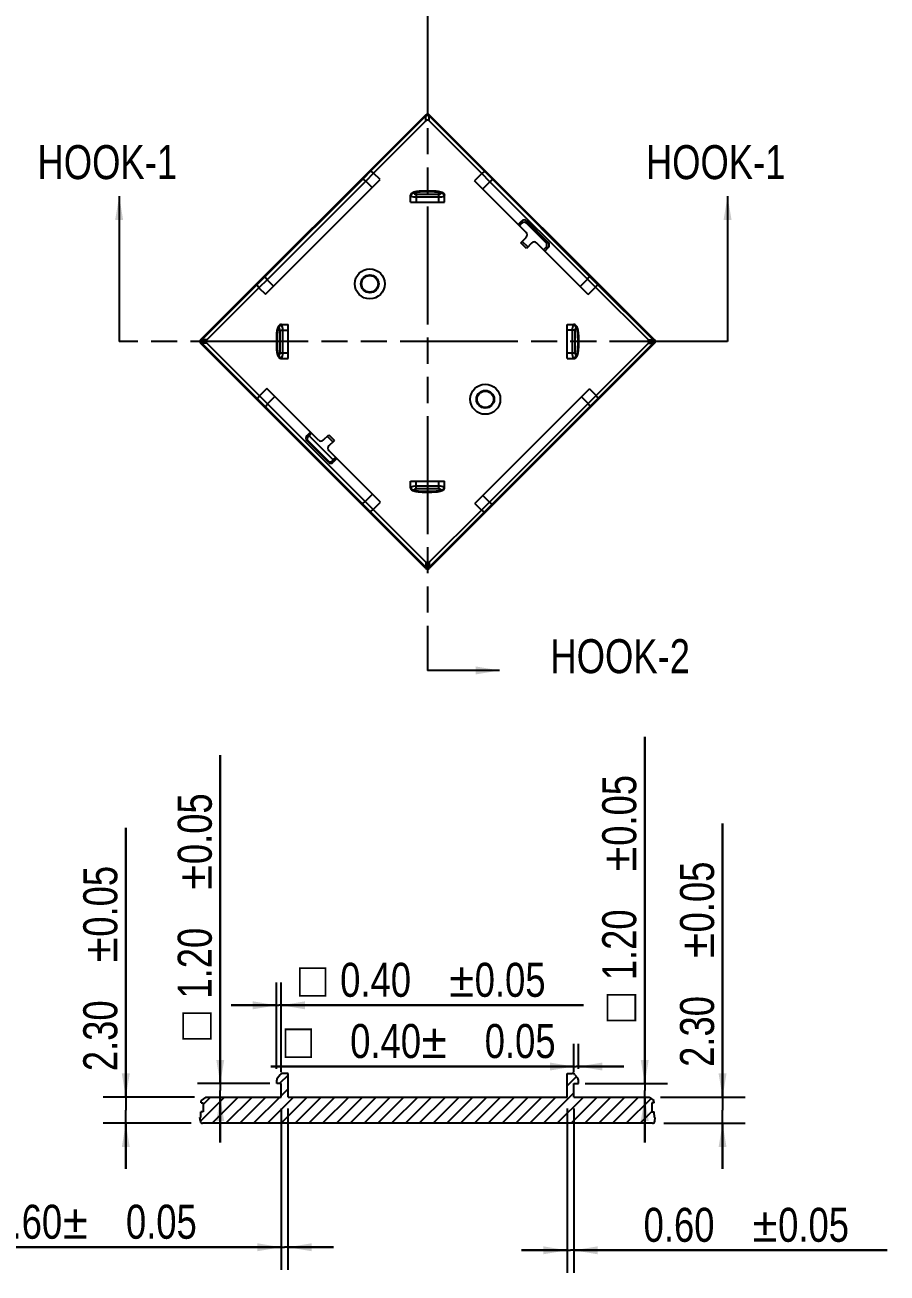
# Model space of a CAD drawing. Header units: millimetres. Extents: x 0 to 420, y 0 to 297.
# Drawn here: x 193.4 to 269.4, y 131.8 to 241.8 of the extents above; entities that cross this region are included whole.
import ezdxf
from ezdxf.enums import TextEntityAlignment as Align

# ---------------------------------------------------------------- set-up
doc = ezdxf.new("R2010")
doc.units = ezdxf.units.MM
doc.header["$LTSCALE"] = 23.1
doc.linetypes.add('PHANTOM', pattern=[0.8, 0.45, -0.05, 0.1, -0.05, 0.1, -0.05])
doc.layers.get('0').update_dxf_attribs({"linetype": 'CONTINUOUS'})
doc.layers.add('DEFAULT_3', color=7, linetype='PHANTOM')
doc.layers.add('FEATURE', color=7, linetype='CONTINUOUS')
doc.styles.get("Standard").update_dxf_attribs({"font": 'txt', "width": 0.8})
doc.styles.add('TEXTSTYLE_3', font='symbol_asme.ttf')
doc.dimstyles.new('DIMSTYLE_1', dxfattribs={"dimtxt": 3, "dimasz": 2.1, "dimexe": 2, "dimexo": 1, "dimgap": 0.75, "dimtad": 1, "dimzin": 0, "dimdsep": 46, "dimtxsty": 'STANDARD', "dimblk": '_FILLED', "dimblk1": '_FILLED', "dimblk2": '_FILLED', "dimcen": 0.09, "dimazin": 0, "dimtol": 1, "dimtp": 0.05, "dimtm": 0.05, "dimtfac": 1, "dimtofl": 0, "dimtmove": 0, "dimatfit": 3, "dimldrblk": '_FILLED', "dimfxl": 1, "dimtolj": 1, "dimtzin": 0, "dimarcsym": 0})
doc.dimstyles.get("Standard").update_dxf_attribs({"dimtxt": 3, "dimasz": 2.1, "dimexe": 2, "dimexo": 1, "dimtad": 1, "dimzin": 0, "dimdsep": 46, "dimtxsty": 'STANDARD', "dimblk": '_FILLED', "dimblk1": '_FILLED', "dimblk2": '_FILLED', "dimcen": 0.09, "dimazin": 0, "dimtol": 1, "dimtp": 0.01, "dimtm": 0.01, "dimtfac": 1, "dimtofl": 0, "dimtmove": 0, "dimatfit": 3, "dimldrblk": '_FILLED', "dimfxl": 1, "dimtolj": 1, "dimtzin": 0, "dimarcsym": 0})

# ---------------------------------------------------------------- blocks, each defined once
blk = doc.blocks.new('_FILLED')
at = {"color": 0, "linetype": 'BYBLOCK'}
blk.add_solid([(0, 0), (-1, 0.167), (-1, -0.167)], dxfattribs=at)
blk = doc.blocks.new('XSEC_FILLED')
at = {"color": 0, "linetype": 'BYBLOCK'}
blk.add_solid([(0, 0), (-1, 0.167), (-1, -0.167)], dxfattribs=at)
blk = doc.blocks.new('*D0')
at = {"color": 7, "linetype": 'CONTINUOUS'}
for p, q in [((210.63, 148.46), (210.63, 177.42)), ((210.63, 177.42), (210.63, 147.86)), ((215, 148.46), (208.63, 148.46)), ((210.63, 143.26), (210.63, 147.86)), ((210.63, 147.26), (210.63, 143.26))]:
    blk.add_line(p, q, dxfattribs=at)
at = {"color": 7, "linetype": 'CONTINUOUS', "xscale": 2.1, "yscale": 2.1, "zscale": 2.1}
for p, rotation in [((210.63, 148.46), 270), ((210.63, 147.26), 90)]:
    blk.add_blockref('_FILLED', p, dxfattribs=dict(at, rotation=rotation))
at = {"color": 7, "linetype": 'CONTINUOUS', "width": 0.8}
for s, p in [('0.05', (209.88, 167.82)), ('1.20', (209.88, 155.96))]:
    blk.add_text(s, height=3, rotation=90, dxfattribs=at).set_placement(p)
at = {"color": 7, "linetype": 'CONTINUOUS', "style": 'TEXTSTYLE_3'}
for s, p in [('±', (209.88, 165.56)), ('□', (209.88, 152.33))]:
    blk.add_text(s, height=3, rotation=90, dxfattribs=at).set_placement(p)
blk = doc.blocks.new('*D1')
at = {"color": 7, "linetype": 'CONTINUOUS'}
for p, q in [((248.05, 148.46), (248.05, 179.04)), ((248.05, 179.04), (248.05, 147.86)), ((242.8, 148.46), (250.05, 148.46)), ((248.05, 143.26), (248.05, 147.86)), ((248.05, 147.26), (248.05, 143.26))]:
    blk.add_line(p, q, dxfattribs=at)
at = {"color": 7, "linetype": 'CONTINUOUS', "xscale": 2.1, "yscale": 2.1, "zscale": 2.1}
for p, rotation in [((248.05, 148.46), 270), ((248.05, 147.26), 90)]:
    blk.add_blockref('_FILLED', p, dxfattribs=dict(at, rotation=rotation))
at = {"color": 7, "linetype": 'CONTINUOUS', "width": 0.8}
for s, p in [('0.05', (247.3, 169.44)), ('1.20', (247.3, 157.58))]:
    blk.add_text(s, height=3, rotation=90, dxfattribs=at).set_placement(p)
at = {"color": 7, "linetype": 'CONTINUOUS', "style": 'TEXTSTYLE_3'}
for s, p in [('±', (247.3, 167.18)), ('□', (247.3, 153.95))]:
    blk.add_text(s, height=3, rotation=90, dxfattribs=at).set_placement(p)
blk = doc.blocks.new('*D2')
at = {"color": 7, "linetype": 'CONTINUOUS'}
for p, q in [((215.6, 149.76), (215.6, 157.37)), ((216, 149.46), (216, 157.37)), ((215.6, 155.37), (211.6, 155.37)), ((211.6, 155.37), (215.8, 155.37)), ((242.66, 155.37), (215.8, 155.37)), ((216, 155.37), (242.66, 155.37))]:
    blk.add_line(p, q, dxfattribs=at)
at = {"color": 7, "linetype": 'CONTINUOUS', "xscale": 2.1, "yscale": 2.1, "zscale": 2.1}
blk.add_blockref('_FILLED', (215.6, 155.37), dxfattribs=at)
at = {"color": 7, "linetype": 'CONTINUOUS', "xscale": 2.1, "yscale": 2.1, "zscale": 2.1, "rotation": 180}
blk.add_blockref('_FILLED', (216, 155.37), dxfattribs=at)
at = {"color": 7, "linetype": 'CONTINUOUS', "style": 'TEXTSTYLE_3'}
for s, p in [('□', (217.57, 156.12)), ('±', (230.8, 156.12))]:
    blk.add_text(s, height=3, dxfattribs=at).set_placement(p)
at = {"color": 7, "linetype": 'CONTINUOUS', "width": 0.8}
for s, p in [('0.40', (221.2, 156.12)), ('0.05', (233.06, 156.12))]:
    blk.add_text(s, height=3, dxfattribs=at).set_placement(p)
blk = doc.blocks.new('*D3')
at = {"color": 7, "linetype": 'CONTINUOUS'}
for p, q in [((241.8, 149.46), (241.8, 151.97)), ((242.2, 149.76), (242.2, 151.97)), ((241.8, 149.97), (215.1, 149.97)), ((215.1, 149.97), (242, 149.97)), ((246.2, 149.97), (242, 149.97)), ((242.2, 149.97), (246.2, 149.97))]:
    blk.add_line(p, q, dxfattribs=at)
at = {"color": 7, "linetype": 'CONTINUOUS', "xscale": 2.1, "yscale": 2.1, "zscale": 2.1}
blk.add_blockref('_FILLED', (241.8, 149.97), dxfattribs=at)
at = {"color": 7, "linetype": 'CONTINUOUS', "xscale": 2.1, "yscale": 2.1, "zscale": 2.1, "rotation": 180}
blk.add_blockref('_FILLED', (242.2, 149.97), dxfattribs=at)
at = {"color": 7, "linetype": 'CONTINUOUS', "style": 'TEXTSTYLE_3'}
for s, p in [('□', (218.73, 150.72)), ('±', (230.59, 150.72))]:
    blk.add_text(s, height=3, dxfattribs=at).set_placement(p, align=Align.RIGHT)
at = {"color": 7, "linetype": 'CONTINUOUS', "width": 0.8}
for s, p in [('0.40', (228.33, 150.72)), ('0.05', (240.19, 150.72))]:
    blk.add_text(s, height=3, dxfattribs=at).set_placement(p, align=Align.RIGHT)
blk = doc.blocks.new('*D4')
at = {"color": 7, "linetype": 'CONTINUOUS'}
for p, q in [((202.3, 147.26), (202.3, 171.02)), ((202.3, 171.02), (202.3, 146.11)), ((208.37, 147.26), (200.3, 147.26)), ((202.3, 140.96), (202.3, 146.11)), ((208.07, 144.96), (200.3, 144.96)), ((202.3, 144.96), (202.3, 140.96))]:
    blk.add_line(p, q, dxfattribs=at)
at = {"color": 7, "linetype": 'CONTINUOUS', "xscale": 2.1, "yscale": 2.1, "zscale": 2.1}
for p, rotation in [((202.3, 147.26), 270), ((202.3, 144.96), 90)]:
    blk.add_blockref('_FILLED', p, dxfattribs=dict(at, rotation=rotation))
at = {"color": 7, "linetype": 'CONTINUOUS', "width": 0.8}
for s, p in [('0.05', (201.55, 161.42)), ('2.30', (201.55, 149.56))]:
    blk.add_text(s, height=3, rotation=90, dxfattribs=at).set_placement(p)
at = {"color": 7, "linetype": 'CONTINUOUS', "style": 'TEXTSTYLE_3'}
blk.add_text('±', height=3, rotation=90, dxfattribs=at).set_placement((201.55, 159.16))
blk = doc.blocks.new('*D5')
at = {"color": 7, "linetype": 'CONTINUOUS'}
for p, q in [((254.91, 147.26), (254.91, 171.4)), ((254.91, 171.4), (254.91, 146.11)), ((249.44, 147.26), (256.91, 147.26)), ((254.91, 140.96), (254.91, 146.11)), ((249.73, 144.96), (256.91, 144.96)), ((254.91, 144.96), (254.91, 140.96))]:
    blk.add_line(p, q, dxfattribs=at)
at = {"color": 7, "linetype": 'CONTINUOUS', "xscale": 2.1, "yscale": 2.1, "zscale": 2.1}
for p, rotation in [((254.91, 147.26), 270), ((254.91, 144.96), 90)]:
    blk.add_blockref('_FILLED', p, dxfattribs=dict(at, rotation=rotation))
at = {"color": 7, "linetype": 'CONTINUOUS', "width": 0.8}
for s, p in [('0.05', (254.16, 161.8)), ('2.30', (254.16, 149.94))]:
    blk.add_text(s, height=3, rotation=90, dxfattribs=at).set_placement(p)
at = {"color": 7, "linetype": 'CONTINUOUS', "style": 'TEXTSTYLE_3'}
blk.add_text('±', height=3, rotation=90, dxfattribs=at).set_placement((254.16, 159.54))
blk = doc.blocks.new('*D6')
at = {"color": 7, "linetype": 'CONTINUOUS'}
for p, q in [((241.2, 146.26), (241.2, 131.76)), ((241.8, 146.26), (241.8, 131.76)), ((241.2, 133.76), (237.2, 133.76)), ((237.2, 133.76), (241.5, 133.76)), ((269.41, 133.76), (241.5, 133.76)), ((241.8, 133.76), (269.41, 133.76))]:
    blk.add_line(p, q, dxfattribs=at)
at = {"color": 7, "linetype": 'CONTINUOUS', "xscale": 2.1, "yscale": 2.1, "zscale": 2.1}
blk.add_blockref('_FILLED', (241.2, 133.76), dxfattribs=at)
at = {"color": 7, "linetype": 'CONTINUOUS', "xscale": 2.1, "yscale": 2.1, "zscale": 2.1, "rotation": 180}
blk.add_blockref('_FILLED', (241.8, 133.76), dxfattribs=at)
at = {"color": 7, "linetype": 'CONTINUOUS', "width": 0.8}
for s, p in [('0.60', (247.95, 134.51)), ('0.05', (259.81, 134.51))]:
    blk.add_text(s, height=3, dxfattribs=at).set_placement(p)
at = {"color": 7, "linetype": 'CONTINUOUS', "style": 'TEXTSTYLE_3'}
blk.add_text('±', height=3, dxfattribs=at).set_placement((257.55, 134.51))
blk = doc.blocks.new('*D7')
at = {"color": 7, "linetype": 'CONTINUOUS'}
for p, q in [((216, 146.26), (216, 132.03)), ((216.6, 146.26), (216.6, 132.03)), ((216, 134.03), (187.09, 134.03)), ((187.09, 134.03), (216.3, 134.03)), ((220.6, 134.03), (216.3, 134.03)), ((216.6, 134.03), (220.6, 134.03))]:
    blk.add_line(p, q, dxfattribs=at)
at = {"color": 7, "linetype": 'CONTINUOUS', "xscale": 2.1, "yscale": 2.1, "zscale": 2.1}
blk.add_blockref('_FILLED', (216, 134.03), dxfattribs=at)
at = {"color": 7, "linetype": 'CONTINUOUS', "xscale": 2.1, "yscale": 2.1, "zscale": 2.1, "rotation": 180}
blk.add_blockref('_FILLED', (216.6, 134.03), dxfattribs=at)
at = {"color": 7, "linetype": 'CONTINUOUS', "width": 0.8}
for s, p in [('0.60', (196.69, 134.78)), ('0.05', (208.56, 134.78))]:
    blk.add_text(s, height=3, dxfattribs=at).set_placement(p, align=Align.RIGHT)
at = {"color": 7, "linetype": 'CONTINUOUS', "style": 'TEXTSTYLE_3'}
blk.add_text('±', height=3, dxfattribs=at).set_placement((198.96, 134.78), align=Align.RIGHT)

msp = doc.modelspace()

# ---------------------------------------------------------------- linework, layer by layer
at = {"color": 7, "linetype": 'CONTINUOUS'}
for p, q in [((215.603, 148.485), (215.603, 148.759)), ((215.913, 149.251), (215.669, 148.946)), ((216.603, 149.217), (215.857, 148.472)), ((216.603, 149.364), (216.147, 149.364)), ((216.603, 147.264), (216.603, 149.364)), ((241.203, 149.364), (241.659, 149.364)), ((241.203, 147.264), (241.203, 149.364)), ((242.027, 149.084), (241.203, 148.261)), ((241.893, 149.251), (242.137, 148.946)), ((242.203, 148.485), (242.203, 148.759)), ((216.003, 148.464), (215.603, 148.485)), ((216.003, 147.264), (216.003, 148.464)), ((216.603, 148), (216.003, 147.4)), ((241.803, 147.644), (239.123, 144.964)), ((241.803, 148.464), (242.203, 148.485)), ((241.803, 147.264), (241.803, 148.464)), ((210.999, 147.264), (208.873, 145.138)), ((208.936, 146.764), (208.941, 146.966)), ((208.936, 146.764), (209.136, 146.764)), ((209.369, 147.264), (208.941, 146.966)), ((209.136, 146.764), (209.116, 145.964)), ((209.782, 147.264), (209.132, 146.615)), ((209.369, 147.264), (216.003, 147.264)), ((212.216, 147.264), (209.916, 144.964)), ((213.433, 147.264), (211.133, 144.964)), ((214.65, 147.264), (212.35, 144.964)), ((215.867, 147.264), (213.567, 144.964)), ((217.084, 147.264), (214.784, 144.964)), ((218.301, 147.264), (216.001, 144.964)), ((216.603, 147.264), (241.203, 147.264)), ((219.518, 147.264), (217.218, 144.964)), ((220.735, 147.264), (218.435, 144.964)), ((221.952, 147.264), (219.652, 144.964)), ((223.169, 147.264), (220.869, 144.964)), ((224.386, 147.264), (222.086, 144.964)), ((225.603, 147.264), (223.303, 144.964)), ((226.82, 147.264), (224.52, 144.964)), ((228.037, 147.264), (225.737, 144.964)), ((229.254, 147.264), (226.954, 144.964)), ((230.471, 147.264), (228.171, 144.964)), ((231.687, 147.264), (229.387, 144.964)), ((232.904, 147.264), (230.604, 144.964)), ((234.121, 147.264), (231.821, 144.964)), ((235.338, 147.264), (233.038, 144.964)), ((236.555, 147.264), (234.255, 144.964)), ((237.772, 147.264), (235.472, 144.964)), ((238.989, 147.264), (236.689, 144.964)), ((240.206, 147.264), (237.906, 144.964)), ((242.64, 147.264), (240.34, 144.964)), ((243.857, 147.264), (241.557, 144.964)), ((241.803, 147.264), (248.436, 147.264)), ((245.074, 147.264), (242.774, 144.964)), ((246.291, 147.264), (243.991, 144.964)), ((247.508, 147.264), (245.208, 144.964)), ((248.607, 147.146), (246.425, 144.964)), ((248.436, 147.264), (248.865, 146.966)), ((248.87, 146.764), (248.67, 146.764)), ((248.67, 146.764), (248.689, 145.964)), ((248.87, 146.764), (248.865, 146.966)), ((208.873, 145.14), (208.833, 145.464)), ((208.904, 145.464), (208.833, 145.464)), ((208.904, 145.464), (208.916, 145.964)), ((209.116, 145.964), (208.916, 145.964)), ((248.688, 146.01), (247.642, 144.964)), ((248.689, 145.964), (248.89, 145.964)), ((248.902, 145.464), (248.89, 145.964)), ((248.973, 145.464), (248.902, 145.464)), ((248.933, 145.14), (248.973, 145.464)), ((248.734, 144.964), (209.071, 144.964))]:
    msp.add_line(p, q, dxfattribs=at)
for centre, radius, start, end in [((215.903, 148.759), 0.3, 141.34019, 180), ((216.147, 149.064), 0.3, 90, 141.34019), ((241.659, 149.064), 0.3, 38.65981, 90), ((241.903, 148.759), 0.3, 0, 38.65981), ((209.071, 145.164), 0.2, 187.05323, 270), ((248.734, 145.164), 0.2, 270, 352.94677)]:
    msp.add_arc(centre, radius, start, end, dxfattribs=at)
at = {"layer": 'DEFAULT_3', "color": 7, "linetype": 'PHANTOM'}
for p, q in [((228.903, 244.292), (228.903, 184.906)), ((255.35, 213.913), (201.716, 213.913))]:
    msp.add_line(p, q, dxfattribs=at)
at = {"layer": 'FEATURE', "color": 7, "linetype": 'CONTINUOUS'}
for p, q in [((208.891, 214.054), (228.762, 233.925)), ((208.962, 214.054), (228.761, 233.853)), ((228.754, 233.809), (223.905, 228.96)), ((228.754, 233.377), (224.152, 228.775)), ((228.761, 233.841), (225.586, 230.665)), ((228.754, 233.377), (228.754, 233.809)), ((229.044, 233.925), (248.915, 214.054)), ((229.044, 233.853), (248.843, 214.054)), ((229.044, 233.841), (232.22, 230.665)), ((229.052, 233.377), (229.052, 233.809)), ((233.951, 228.91), (229.052, 233.809)), ((233.703, 228.726), (229.052, 233.377)), ((225.586, 230.665), (225.596, 230.655)), ((232.21, 230.655), (232.22, 230.665)), ((223.201, 228.249), (214.567, 219.615)), ((214.619, 218.085), (224.731, 228.197)), ((223.449, 228.065), (214.751, 219.367)), ((223.905, 228.96), (223.201, 228.249)), ((223.201, 228.249), (223.449, 228.064)), ((224.152, 228.775), (223.449, 228.064)), ((224.024, 227.489), (223.449, 228.065)), ((224.152, 228.775), (223.905, 228.96)), ((224.731, 228.197), (224.152, 228.775)), ((233.703, 228.726), (233.054, 228.076)), ((237.6, 223.53), (233.054, 228.076)), ((233.703, 228.726), (233.951, 228.91)), ((234.406, 228.015), (233.703, 228.726)), ((234.407, 228.015), (233.761, 227.369)), ((234.654, 228.199), (233.951, 228.91)), ((234.406, 228.015), (234.654, 228.199)), ((243.005, 219.417), (234.407, 228.015)), ((243.189, 219.664), (234.654, 228.199)), ((227.403, 226.213), (227.403, 226.813)), ((227.558, 227.045), (227.482, 226.979)), ((227.52, 226.94), (227.609, 226.993)), ((227.558, 227.045), (227.585, 227.06)), ((227.558, 227.045), (227.601, 227.057)), ((227.609, 226.993), (227.71, 227.021)), ((227.903, 226.903), (227.903, 226.213)), ((227.903, 226.903), (229.903, 226.903)), ((228.653, 227.213), (228.653, 227.147)), ((228.653, 227.213), (229.153, 227.213)), ((228.653, 227.147), (229.153, 227.147)), ((229.153, 227.213), (229.153, 227.147)), ((229.903, 226.213), (229.903, 226.903)), ((230.096, 227.021), (230.197, 226.993)), ((230.248, 227.045), (230.204, 227.057)), ((230.248, 227.045), (230.324, 226.979)), ((230.403, 226.213), (230.403, 226.813)), ((227.403, 226.213), (230.403, 226.213)), ((227.903, 226.669), (229.903, 226.669)), ((236.891, 224.239), (237.212, 224.56)), ((237.212, 224.349), (236.996, 224.134)), ((237.212, 224.56), (237.212, 224.349)), ((237.635, 224.56), (237.635, 224.349)), ((237.635, 224.56), (239.549, 222.645)), ((237.635, 224.349), (239.339, 222.645)), ((237.12, 222.625), (237.6, 223.105)), ((237.615, 222.13), (237.12, 222.625)), ((237.739, 222.254), (237.244, 222.749)), ((238.095, 222.61), (237.615, 222.13)), ((243.066, 218.064), (238.52, 222.61)), ((239.339, 222.645), (239.549, 222.645)), ((239.123, 222.006), (239.339, 222.222)), ((239.549, 222.222), (239.229, 221.901)), ((239.339, 222.222), (239.549, 222.222)), ((214.567, 219.615), (213.856, 218.911)), ((214.751, 219.367), (214.041, 218.664)), ((214.751, 219.367), (214.567, 219.615)), ((214.751, 219.367), (215.326, 218.792)), ((242.359, 218.771), (243.005, 219.417)), ((243.189, 219.664), (243.005, 219.417)), ((243.716, 218.713), (243.005, 219.417)), ((243.9, 218.961), (243.189, 219.664)), ((213.856, 218.911), (209.007, 214.062)), ((214.04, 218.664), (209.438, 214.062)), ((214.04, 218.664), (213.856, 218.911)), ((214.04, 218.664), (214.619, 218.085)), ((243.066, 218.064), (243.716, 218.713)), ((243.716, 218.713), (243.9, 218.961)), ((248.367, 214.062), (243.716, 218.713)), ((248.799, 214.062), (243.9, 218.961)), ((208.975, 214.054), (212.151, 217.23)), ((212.16, 217.22), (212.151, 217.23)), ((245.655, 217.23), (245.645, 217.22)), ((248.831, 214.054), (245.655, 217.23)), ((215.771, 215.258), (215.758, 215.214)), ((215.771, 215.258), (215.837, 215.334)), ((215.795, 215.106), (215.823, 215.207)), ((215.913, 212.913), (215.913, 214.913)), ((215.913, 214.913), (216.603, 214.913)), ((216.003, 215.413), (216.603, 215.413)), ((216.147, 212.913), (216.147, 214.913)), ((216.603, 212.413), (216.603, 215.413)), ((241.203, 215.413), (241.803, 215.413)), ((241.203, 212.413), (241.203, 215.413)), ((241.893, 214.913), (241.203, 214.913)), ((241.659, 214.913), (241.659, 212.913)), ((241.893, 214.913), (241.893, 212.913)), ((241.93, 215.295), (241.983, 215.207)), ((242.035, 215.258), (241.969, 215.334)), ((241.983, 215.207), (242.011, 215.106)), ((242.035, 215.258), (242.05, 215.23)), ((242.035, 215.258), (242.047, 215.214)), ((228.762, 193.901), (208.891, 213.772)), ((228.761, 193.973), (208.962, 213.772)), ((208.975, 213.772), (212.151, 210.596)), ((209.438, 214.062), (209.007, 214.062)), ((209.007, 213.764), (213.906, 208.865)), ((209.438, 213.764), (209.007, 213.764)), ((209.438, 213.764), (214.09, 209.113)), ((215.603, 213.663), (215.603, 214.163)), ((215.603, 214.163), (215.669, 214.163)), ((215.603, 213.663), (215.669, 213.663)), ((215.669, 213.663), (215.669, 214.163)), ((248.843, 213.772), (229.044, 193.973)), ((248.915, 213.772), (229.044, 193.901)), ((242.203, 214.163), (242.137, 214.163)), ((242.137, 214.163), (242.137, 213.663)), ((242.203, 213.663), (242.137, 213.663)), ((242.203, 214.163), (242.203, 213.663)), ((243.765, 209.162), (248.367, 213.764)), ((243.949, 208.915), (248.799, 213.764)), ((245.655, 210.596), (248.831, 213.772)), ((248.367, 214.062), (248.799, 214.062)), ((248.367, 213.764), (248.799, 213.764)), ((215.771, 212.568), (215.756, 212.596)), ((215.771, 212.568), (215.758, 212.612)), ((215.771, 212.568), (215.837, 212.492)), ((215.823, 212.619), (215.795, 212.72)), ((215.876, 212.531), (215.823, 212.619)), ((215.913, 212.913), (216.603, 212.913)), ((241.203, 212.913), (241.893, 212.913)), ((242.035, 212.568), (241.969, 212.492)), ((242.011, 212.72), (241.983, 212.619)), ((242.035, 212.568), (242.047, 212.612)), ((216.003, 212.413), (216.603, 212.413)), ((241.203, 212.413), (241.803, 212.413)), ((212.151, 210.596), (212.16, 210.606)), ((245.645, 210.606), (245.655, 210.596)), ((214.74, 209.762), (214.09, 209.113)), ((219.286, 205.216), (214.74, 209.762)), ((233.075, 199.629), (243.186, 209.741)), ((243.054, 208.459), (243.765, 209.162)), ((243.765, 209.162), (243.186, 209.741)), ((243.765, 209.162), (243.949, 208.915)), ((214.09, 209.113), (213.906, 208.865)), ((213.906, 208.865), (214.617, 208.162)), ((214.09, 209.113), (214.801, 208.41)), ((214.617, 208.162), (214.801, 208.41)), ((214.617, 208.162), (223.152, 199.627)), ((215.447, 209.055), (214.801, 208.409)), ((214.801, 208.409), (223.399, 199.811)), ((234.357, 199.761), (243.054, 208.459)), ((234.605, 199.577), (243.239, 208.211)), ((243.054, 208.459), (242.479, 209.034)), ((243.054, 208.459), (243.239, 208.211)), ((243.239, 208.211), (243.949, 208.915)), ((218.256, 205.604), (218.577, 205.925)), ((218.256, 205.604), (218.467, 205.604)), ((220.171, 203.266), (218.256, 205.181)), ((218.256, 205.181), (218.343, 205.181)), ((218.343, 205.181), (220.171, 203.353)), ((218.682, 205.82), (218.467, 205.605)), ((220.595, 203.478), (218.467, 205.605)), ((219.71, 205.216), (220.191, 205.696)), ((220.562, 205.077), (220.067, 205.572)), ((220.191, 205.696), (220.686, 205.201)), ((220.205, 204.721), (220.686, 205.201)), ((224.752, 199.75), (220.205, 204.296)), ((220.595, 203.478), (220.809, 203.692)), ((220.171, 203.353), (220.171, 203.266)), ((220.915, 203.587), (220.594, 203.266)), ((220.594, 203.477), (220.594, 203.266)), ((227.403, 201.613), (230.403, 201.613)), ((227.403, 201.013), (227.403, 201.613)), ((227.903, 200.923), (227.903, 201.613)), ((229.903, 200.923), (229.903, 201.613)), ((230.403, 201.013), (230.403, 201.613)), ((223.399, 199.811), (224.045, 200.457)), ((227.558, 200.781), (227.482, 200.847)), ((227.558, 200.781), (227.601, 200.769)), ((227.71, 200.805), (227.609, 200.833)), ((229.903, 201.157), (227.903, 201.157)), ((229.903, 200.923), (227.903, 200.923)), ((229.153, 200.679), (228.653, 200.679)), ((228.653, 200.613), (228.653, 200.679)), ((229.153, 200.613), (228.653, 200.613)), ((229.153, 200.613), (229.153, 200.679)), ((230.197, 200.833), (230.096, 200.805)), ((230.285, 200.886), (230.197, 200.833)), ((230.248, 200.781), (230.204, 200.769)), ((230.248, 200.781), (230.22, 200.766)), ((230.248, 200.781), (230.324, 200.847)), ((223.399, 199.811), (223.152, 199.627)), ((223.152, 199.627), (223.855, 198.916)), ((223.399, 199.811), (224.103, 199.1)), ((224.103, 199.1), (224.752, 199.75)), ((233.075, 199.629), (233.654, 199.051)), ((233.653, 199.051), (234.357, 199.762)), ((233.782, 200.337), (234.357, 199.761)), ((233.901, 198.866), (234.605, 199.577)), ((234.605, 199.577), (234.357, 199.762)), ((224.103, 199.1), (223.855, 198.916)), ((223.855, 198.916), (228.754, 194.017)), ((224.103, 199.1), (228.754, 194.449)), ((229.052, 194.449), (233.654, 199.051)), ((229.052, 194.017), (233.901, 198.866)), ((233.653, 199.051), (233.901, 198.866)), ((225.596, 197.171), (225.586, 197.161)), ((228.761, 193.985), (225.586, 197.161)), ((229.044, 193.985), (232.22, 197.161)), ((232.22, 197.161), (232.21, 197.171)), ((228.754, 194.449), (228.754, 194.017)), ((229.052, 194.449), (229.052, 194.017))]:
    msp.add_line(p, q, dxfattribs=at)
for points in [[(228.761, 233.816), (228.826, 233.86), (228.903, 233.875), (228.981, 233.859), (229.044, 233.816)], [(227.403, 226.782), (227.405, 226.783), (227.411, 226.784), (227.421, 226.787)], [(227.482, 226.979), (227.434, 226.889), (227.421, 226.787)], [(227.421, 226.787), (227.455, 226.868), (227.52, 226.94)], [(227.421, 226.787), (227.468, 226.75), (227.546, 226.717), (227.65, 226.691), (227.771, 226.674), (227.903, 226.669)], [(227.54, 227.034), (227.542, 227.035), (227.548, 227.039), (227.558, 227.045)], [(227.585, 227.06), (227.613, 227.074), (227.642, 227.087), (227.672, 227.098), (227.704, 227.109), (227.738, 227.12), (227.774, 227.13), (227.814, 227.14), (227.857, 227.15), (227.904, 227.159), (227.955, 227.168), (228.01, 227.176), (228.069, 227.184), (228.134, 227.191), (228.204, 227.197), (228.28, 227.202), (228.363, 227.207), (228.452, 227.21), (228.549, 227.212), (228.653, 227.213)], [(227.601, 227.057), (227.654, 227.049), (227.71, 227.021)], [(227.71, 227.021), (227.723, 227.028), (227.739, 227.036), (227.756, 227.043), (227.776, 227.051), (227.799, 227.059), (227.824, 227.067), (227.852, 227.075), (227.884, 227.083), (227.919, 227.091), (227.959, 227.098), (228.003, 227.106), (228.051, 227.113), (228.105, 227.12), (228.163, 227.127), (228.228, 227.132), (228.299, 227.137), (228.376, 227.141), (228.461, 227.145), (228.553, 227.147), (228.653, 227.147)], [(227.71, 227.021), (227.729, 226.984), (227.76, 226.951), (227.802, 226.925), (227.85, 226.909), (227.903, 226.903)], [(229.153, 227.213), (229.25, 227.212), (229.341, 227.211), (229.425, 227.208), (229.502, 227.204), (229.574, 227.199), (229.641, 227.194), (229.703, 227.188), (229.761, 227.181), (229.814, 227.174), (229.864, 227.166), (229.91, 227.158), (229.953, 227.149), (229.992, 227.14), (230.028, 227.131), (230.062, 227.122), (230.094, 227.112), (230.125, 227.101), (230.154, 227.09), (230.183, 227.078), (230.213, 227.064), (230.248, 227.045)], [(229.153, 227.147), (229.247, 227.147), (229.333, 227.145), (229.412, 227.142), (229.485, 227.139), (229.552, 227.134), (229.614, 227.129), (229.671, 227.124), (229.723, 227.118), (229.771, 227.111), (229.814, 227.104), (229.854, 227.097), (229.89, 227.09), (229.922, 227.083), (229.952, 227.075), (229.978, 227.068), (230.002, 227.061), (230.023, 227.053), (230.043, 227.046), (230.061, 227.038), (230.079, 227.03), (230.096, 227.021)], [(229.903, 226.903), (229.956, 226.909), (230.006, 226.926), (230.049, 226.954), (230.079, 226.987), (230.096, 227.021)], [(229.903, 226.669), (230.036, 226.675), (230.162, 226.692), (230.268, 226.719), (230.343, 226.753), (230.385, 226.787)], [(230.204, 227.057), (230.152, 227.049), (230.096, 227.021)], [(230.197, 226.993), (230.285, 226.94), (230.351, 226.868), (230.385, 226.787)], [(230.248, 227.045), (230.258, 227.039), (230.264, 227.035), (230.266, 227.034)], [(230.324, 226.979), (230.372, 226.889), (230.385, 226.787)], [(230.385, 226.787), (230.395, 226.784), (230.401, 226.783), (230.403, 226.782)], [(215.603, 214.163), (215.604, 214.261), (215.605, 214.351), (215.608, 214.435), (215.612, 214.512), (215.617, 214.584), (215.622, 214.651), (215.628, 214.713), (215.635, 214.771), (215.642, 214.824), (215.65, 214.874), (215.658, 214.92), (215.667, 214.963), (215.676, 215.002), (215.685, 215.038), (215.694, 215.072), (215.704, 215.104), (215.714, 215.135), (215.726, 215.164), (215.738, 215.193), (215.752, 215.223), (215.771, 215.258)], [(215.669, 214.163), (215.669, 214.257), (215.671, 214.343), (215.674, 214.422), (215.677, 214.495), (215.682, 214.563), (215.687, 214.624), (215.692, 214.681), (215.698, 214.733), (215.705, 214.781), (215.712, 214.824), (215.719, 214.864), (215.726, 214.9), (215.733, 214.933), (215.741, 214.962), (215.748, 214.988), (215.755, 215.012), (215.763, 215.034), (215.77, 215.053), (215.778, 215.071), (215.786, 215.089), (215.795, 215.106)], [(215.758, 215.214), (215.767, 215.162), (215.795, 215.106)], [(215.771, 215.258), (215.777, 215.268), (215.78, 215.274), (215.782, 215.276)], [(215.913, 214.913), (215.907, 214.966), (215.89, 215.016), (215.862, 215.059), (215.829, 215.089), (215.795, 215.106)], [(215.823, 215.207), (215.876, 215.295), (215.948, 215.361), (216.029, 215.395)], [(215.837, 215.334), (215.927, 215.382), (216.029, 215.395)], [(216.029, 215.395), (216.032, 215.405), (216.033, 215.411), (216.034, 215.413)], [(216.147, 214.913), (216.141, 215.046), (216.124, 215.172), (216.096, 215.278), (216.063, 215.353), (216.029, 215.395)], [(241.776, 215.395), (241.74, 215.348), (241.707, 215.27), (241.681, 215.166), (241.664, 215.045), (241.659, 214.913)], [(241.772, 215.413), (241.773, 215.411), (241.774, 215.405), (241.776, 215.395)], [(241.776, 215.395), (241.858, 215.361), (241.93, 215.295)], [(241.969, 215.334), (241.879, 215.382), (241.776, 215.395)], [(242.011, 215.106), (241.974, 215.087), (241.941, 215.056), (241.915, 215.014), (241.899, 214.966), (241.893, 214.913)], [(242.047, 215.214), (242.039, 215.162), (242.011, 215.106)], [(242.011, 215.106), (242.018, 215.093), (242.025, 215.077), (242.033, 215.059), (242.041, 215.04), (242.049, 215.017), (242.057, 214.992), (242.065, 214.964), (242.073, 214.932), (242.081, 214.897), (242.088, 214.857), (242.096, 214.813), (242.103, 214.765), (242.11, 214.711), (242.116, 214.652), (242.122, 214.588), (242.127, 214.517), (242.131, 214.44), (242.134, 214.355), (242.136, 214.263), (242.137, 214.163)], [(242.024, 215.276), (242.025, 215.274), (242.029, 215.268), (242.035, 215.258)], [(242.05, 215.23), (242.064, 215.203), (242.076, 215.174), (242.088, 215.143), (242.099, 215.112), (242.11, 215.078), (242.12, 215.041), (242.13, 215.002), (242.14, 214.959), (242.149, 214.912), (242.158, 214.861), (242.166, 214.806), (242.174, 214.746), (242.181, 214.682), (242.187, 214.612), (242.192, 214.536), (242.197, 214.453), (242.2, 214.364), (242.202, 214.267), (242.203, 214.163)], [(208.999, 213.772), (208.956, 213.836), (208.941, 213.913), (208.957, 213.991), (208.999, 214.054)], [(215.756, 212.596), (215.742, 212.623), (215.729, 212.652), (215.718, 212.683), (215.707, 212.714), (215.696, 212.748), (215.686, 212.785), (215.676, 212.824), (215.666, 212.867), (215.657, 212.914), (215.648, 212.965), (215.64, 213.02), (215.632, 213.08), (215.625, 213.144), (215.619, 213.214), (215.613, 213.29), (215.609, 213.373), (215.606, 213.462), (215.604, 213.559), (215.603, 213.663)], [(215.795, 212.72), (215.788, 212.733), (215.78, 212.749), (215.773, 212.767), (215.765, 212.786), (215.757, 212.809), (215.749, 212.834), (215.741, 212.862), (215.733, 212.894), (215.725, 212.929), (215.717, 212.969), (215.71, 213.013), (215.702, 213.061), (215.696, 213.115), (215.689, 213.174), (215.684, 213.238), (215.679, 213.309), (215.674, 213.386), (215.671, 213.471), (215.669, 213.563), (215.669, 213.663)], [(242.137, 213.663), (242.137, 213.569), (242.135, 213.483), (242.132, 213.404), (242.128, 213.331), (242.124, 213.263), (242.119, 213.202), (242.113, 213.145), (242.107, 213.093), (242.101, 213.045), (242.094, 213.002), (242.087, 212.962), (242.08, 212.926), (242.072, 212.893), (242.065, 212.864), (242.058, 212.838), (242.051, 212.814), (242.043, 212.792), (242.036, 212.773), (242.028, 212.755), (242.02, 212.737), (242.011, 212.72)], [(242.203, 213.663), (242.202, 213.565), (242.2, 213.475), (242.198, 213.391), (242.194, 213.314), (242.189, 213.242), (242.184, 213.175), (242.178, 213.113), (242.171, 213.055), (242.164, 213.002), (242.156, 212.952), (242.148, 212.906), (242.139, 212.863), (242.13, 212.824), (242.121, 212.788), (242.112, 212.754), (242.102, 212.722), (242.091, 212.691), (242.08, 212.662), (242.068, 212.633), (242.054, 212.603), (242.035, 212.568)], [(248.806, 214.054), (248.849, 213.99), (248.865, 213.913), (248.849, 213.835), (248.806, 213.772)], [(215.758, 212.612), (215.767, 212.664), (215.795, 212.72)], [(215.782, 212.55), (215.78, 212.552), (215.777, 212.558), (215.771, 212.568)], [(215.795, 212.72), (215.832, 212.739), (215.865, 212.77), (215.891, 212.812), (215.907, 212.86), (215.913, 212.913)], [(215.837, 212.492), (215.927, 212.444), (216.029, 212.431)], [(216.029, 212.431), (215.948, 212.465), (215.876, 212.531)], [(216.029, 212.431), (216.066, 212.478), (216.099, 212.556), (216.125, 212.66), (216.141, 212.781), (216.147, 212.913)], [(241.659, 212.913), (241.664, 212.78), (241.682, 212.654), (241.709, 212.548), (241.743, 212.473), (241.776, 212.431)], [(241.983, 212.619), (241.93, 212.531), (241.858, 212.465), (241.776, 212.431)], [(241.969, 212.492), (241.879, 212.444), (241.776, 212.431)], [(241.893, 212.913), (241.899, 212.86), (241.916, 212.81), (241.943, 212.767), (241.977, 212.737), (242.011, 212.72)], [(242.047, 212.612), (242.039, 212.664), (242.011, 212.72)], [(242.035, 212.568), (242.029, 212.558), (242.025, 212.552), (242.024, 212.55)], [(216.034, 212.413), (216.033, 212.415), (216.032, 212.421), (216.029, 212.431)], [(241.776, 212.431), (241.774, 212.421), (241.773, 212.415), (241.772, 212.413)], [(218.467, 205.605), (218.426, 205.576), (218.392, 205.547), (218.364, 205.518), (218.34, 205.489), (218.32, 205.459), (218.305, 205.43), (218.294, 205.4), (218.286, 205.37), (218.282, 205.34), (218.282, 205.31), (218.287, 205.278), (218.298, 205.246), (218.317, 205.212), (218.343, 205.181)], [(220.171, 203.353), (220.202, 203.327), (220.236, 203.309), (220.268, 203.297), (220.3, 203.292), (220.33, 203.292), (220.36, 203.296), (220.39, 203.304), (220.42, 203.315), (220.449, 203.331), (220.479, 203.35), (220.508, 203.374), (220.537, 203.402), (220.566, 203.436), (220.595, 203.478)], [(227.421, 201.039), (227.411, 201.042), (227.405, 201.043), (227.403, 201.044)], [(227.903, 201.157), (227.77, 201.151), (227.644, 201.134), (227.538, 201.107), (227.463, 201.073), (227.421, 201.039)], [(227.609, 200.833), (227.52, 200.886), (227.455, 200.958), (227.421, 201.039)], [(227.482, 200.847), (227.434, 200.937), (227.421, 201.039)], [(227.558, 200.781), (227.548, 200.787), (227.542, 200.791), (227.54, 200.792)], [(228.653, 200.613), (228.555, 200.614), (228.465, 200.615), (228.381, 200.618), (228.304, 200.622), (228.231, 200.627), (228.165, 200.632), (228.103, 200.638), (228.045, 200.645), (227.992, 200.652), (227.942, 200.66), (227.896, 200.668), (227.853, 200.677), (227.814, 200.686), (227.777, 200.695), (227.744, 200.704), (227.712, 200.714), (227.681, 200.725), (227.652, 200.736), (227.623, 200.748), (227.593, 200.762), (227.558, 200.781)], [(227.601, 200.769), (227.654, 200.777), (227.71, 200.805)], [(227.903, 200.923), (227.85, 200.917), (227.799, 200.9), (227.757, 200.872), (227.727, 200.839), (227.71, 200.805)], [(228.653, 200.679), (228.559, 200.679), (228.473, 200.681), (228.394, 200.684), (228.321, 200.687), (228.253, 200.692), (228.191, 200.697), (228.135, 200.702), (228.083, 200.708), (228.035, 200.715), (227.991, 200.722), (227.952, 200.729), (227.916, 200.736), (227.883, 200.743), (227.854, 200.751), (227.828, 200.758), (227.804, 200.765), (227.782, 200.773), (227.762, 200.78), (227.744, 200.788), (227.727, 200.796), (227.71, 200.805)], [(230.096, 200.805), (230.082, 200.798), (230.067, 200.79), (230.049, 200.783), (230.029, 200.775), (230.007, 200.767), (229.982, 200.759), (229.954, 200.751), (229.922, 200.743), (229.887, 200.735), (229.847, 200.728), (229.803, 200.72), (229.754, 200.713), (229.701, 200.706), (229.642, 200.699), (229.578, 200.694), (229.507, 200.689), (229.43, 200.685), (229.345, 200.681), (229.253, 200.679), (229.153, 200.679)], [(230.22, 200.766), (230.193, 200.752), (230.163, 200.739), (230.133, 200.728), (230.102, 200.717), (230.068, 200.706), (230.031, 200.696), (229.992, 200.686), (229.949, 200.676), (229.902, 200.667), (229.851, 200.658), (229.796, 200.65), (229.736, 200.642), (229.672, 200.635), (229.602, 200.629), (229.526, 200.624), (229.443, 200.619), (229.354, 200.616), (229.257, 200.614), (229.153, 200.613)], [(230.385, 201.039), (230.338, 201.076), (230.26, 201.109), (230.156, 201.135), (230.035, 201.152), (229.903, 201.157)], [(230.096, 200.805), (230.077, 200.842), (230.046, 200.875), (230.004, 200.901), (229.955, 200.917), (229.903, 200.923)], [(230.204, 200.769), (230.152, 200.777), (230.096, 200.805)], [(230.266, 200.792), (230.264, 200.791), (230.258, 200.787), (230.248, 200.781)], [(230.385, 201.039), (230.351, 200.958), (230.285, 200.886)], [(230.324, 200.847), (230.372, 200.937), (230.385, 201.039)], [(230.403, 201.044), (230.401, 201.043), (230.395, 201.042), (230.385, 201.039)], [(229.044, 194.01), (228.98, 193.966), (228.903, 193.951), (228.825, 193.967), (228.761, 194.01)]]:
    msp.add_lwpolyline(points, dxfattribs=at)
for centre, radius in [((223.812, 219.004), 1.325), ((223.812, 219.004), 0.783), ((223.812, 219.004), 0.725), ((233.994, 208.822), 1.325), ((233.994, 208.822), 0.783), ((233.994, 208.822), 0.725)]:
    msp.add_circle(centre, radius, dxfattribs=at)
for centre, start, end in [((227.703, 226.782), 122.8458, 180), ((230.103, 226.782), 0, 57.1542), ((237.388, 223.318), 315, 45), ((238.307, 222.398), 45, 135), ((216.034, 215.113), 90, 147.1542), ((241.772, 215.113), 32.8458, 90), ((216.034, 212.713), 212.8458, 270), ((241.772, 212.713), 270, 327.1542), ((219.498, 205.428), 225, 315), ((220.418, 204.508), 135, 225), ((227.703, 201.044), 180, 237.1542), ((230.103, 201.044), 302.8458, 360)]:
    msp.add_arc(centre, 0.3, start, end, dxfattribs=at)
for centre, major_axis, ratio, start_param, end_param in [((228.903, 233.968), (0.3, 0.305), 0.0150241, -2.1046343, -2.0768897), ((228.903, 232.921), (0, 0.526), 0.5706326, -0.5185459, 0.5185459), ((228.903, 233.712), (0, 0.2), 0.9996955, 5.4979394, 7.0684312), ((228.903, 233.7), (0, 0.2), 0.9996955, 5.4979394, 7.0684312), ((228.903, 233.68), (0, 0.2), 0.9996955, -0.7852459, 0.7852459), ((228.903, 233.782), (0, -0.202), 0.9924325, 2.3599926, 3.9231927), ((228.903, 233.968), (-0.3, 0.305), 0.0150241, -4.2062956, -4.178551), ((237.423, 224.345), (0, 0.302), 0.9924325, -0.7816001, 0.7816001), ((237.423, 224.135), (0, 0.302), 0.9924325, -0.7816001, 0.7816001), ((239.125, 222.433), (-0.302, 0), 0.9924325, 2.3599926, 3.9231927), ((239.335, 222.433), (0.302, 0), 0.9924325, -0.7816001, 0.7816001), ((209.034, 213.913), (0.202, 0), 0.9924325, 2.3599926, 3.9231927), ((209.104, 213.913), (-0.2, 0), 0.9996955, 5.4979394, 7.0684312), ((209.116, 213.913), (-0.2, 0), 0.9996955, 5.4979394, 7.0684312), ((209.136, 213.913), (0.2, 0), 0.9996955, 2.3563468, 3.9268385), ((208.847, 213.913), (0.305, 0.3), 0.0150241, -1.0647029, -1.0369583), ((208.847, 213.913), (0.305, -0.3), 0.0150241, 1.0369583, 1.0647029), ((209.895, 213.913), (-0.526, 0), 0.5706326, -0.5185459, 0.5185459), ((247.911, 213.913), (0.526, 0), 0.5706326, -0.5185459, 0.5185459), ((248.958, 213.913), (0.305, -0.3), 0.0150241, -2.1046343, -2.0768897), ((248.958, 213.913), (0.305, 0.3), 0.0150241, 2.0768897, 2.1046343), ((248.67, 213.913), (0.2, 0), 0.9996955, -0.7852459, 0.7852459), ((248.689, 213.913), (-0.2, 0), 0.9996955, 8.6395321, 10.2100238), ((248.702, 213.913), (0.2, 0), 0.9996955, 5.4979394, 7.0684312), ((248.771, 213.913), (-0.202, 0), 0.9924325, 2.3599926, 3.9231927), ((218.471, 205.393), (0.302, 0), 0.9924325, 2.3599926, 3.9231927), ((220.383, 203.481), (0, 0.302), 0.9924325, -3.9231927, -2.3599926), ((228.903, 194.905), (0, -0.526), 0.5706326, -0.5185459, 0.5185459), ((228.903, 193.858), (-0.3, 0.305), 0.0150241, -1.0647029, -1.0369583), ((228.903, 194.146), (0, 0.2), 0.9996955, -3.9268385, -2.3563468), ((228.903, 194.126), (0, 0.2), 0.9996955, 8.6395321, 10.2100238), ((228.903, 194.114), (0, 0.2), 0.9996955, -3.9268385, -2.3563468), ((228.903, 194.044), (0, 0.202), 0.9924325, 2.3599926, 3.9231927), ((228.903, 193.858), (0.3, 0.305), 0.0150241, 1.0369583, 1.0647029)]:
    msp.add_ellipse(centre, major_axis=major_axis, ratio=ratio, start_param=start_param, end_param=end_param, dxfattribs=at)

# ---------------------------------------------------------------- texts
at = {"color": 7, "linetype": 'CONTINUOUS', "char_height": 3, "width": 14.4, "attachment_point": 1, "line_spacing_factor": 0.9}
for s, insert in [('HOOK-1', (194.516, 231.24)), ('HOOK-1', (248.15, 231.24)), ('HOOK-2', (239.735, 187.664))]:
    msp.add_mtext(s, dxfattribs=dict(at, insert=insert))

# ---------------------------------------------------------------- dimensions: what is measured, and where the dimension line sits
at = {"color": 7, "linetype": 'CONTINUOUS'}
for base, p1, p2, angle, picture, middle in [((248.047, 148.464), (248.436, 147.264), (241.803, 148.464), 90, '*D1', (248.047, 166.494)), ((210.633, 148.464), (216.003, 147.264), (216.003, 148.464), 90, '*D0', (210.633, 164.875)), ((241.803, 149.971), (242.203, 152.971), (241.803, 152.971), 180, '*D3', (227.645, 149.971))]:
    dim = msp.add_linear_dim(base=base, p1=p1, p2=p2, angle=angle, text='{\\fSymbol_ASME;\\W1.0;□}<>', dimstyle='DIMSTYLE_1', dxfattribs=at)
    dim.commit()
    dim.dimension.update_dxf_attribs({"geometry": picture, "text_midpoint": middle, "dimtype": 160})
for base, p1, p2, picture, middle in [((202.295, 144.964), (209.369, 147.264), (209.071, 144.964), '*D4', (202.295, 160.291)), ((254.907, 144.964), (248.436, 147.264), (248.734, 144.964), '*D5', (254.907, 160.67))]:
    dim = msp.add_linear_dim(base=base, p1=p1, p2=p2, angle=270, dimstyle='DIMSTYLE_1', dxfattribs=at)
    dim.commit()
    dim.dimension.update_dxf_attribs({"geometry": picture, "text_midpoint": middle, "dimtype": 160})
dim = msp.add_linear_dim(base=(216.003, 155.365), p1=(215.603, 148.759), p2=(216.003, 148.464), text='{\\fSymbol_ASME;\\W1.0;□}<>', dimstyle='DIMSTYLE_1', dxfattribs=at)
dim.commit()
dim.dimension.update_dxf_attribs({"geometry": '*D2', "text_midpoint": (230.12, 155.365), "dimtype": 160})
for base, p1, p2, picture, middle in [((216.603, 134.028), (216.003, 147.264), (216.603, 147.264), '*D7', (197.823, 134.028)), ((241.803, 133.756), (241.203, 147.264), (241.803, 147.264), '*D6', (258.678, 133.756))]:
    dim = msp.add_linear_dim(base=base, p1=p1, p2=p2, dimstyle='DIMSTYLE_1', dxfattribs=at)
    dim.commit()
    dim.dimension.update_dxf_attribs({"geometry": picture, "text_midpoint": middle, "dimtype": 160})

# ---------------------------------------------------------------- leaders
for points in [[(201.716, 226.74), (201.716, 213.913)], [(255.35, 226.74), (255.35, 213.913)], [(235.249, 184.906), (228.903, 184.906)]]:
    msp.add_leader(points, dimstyle='STANDARD', override={"dimtad": 0, "dimldrblk": 'XSEC_FILLED'}, dxfattribs=at)

doc.saveas('drawing.dxf')
